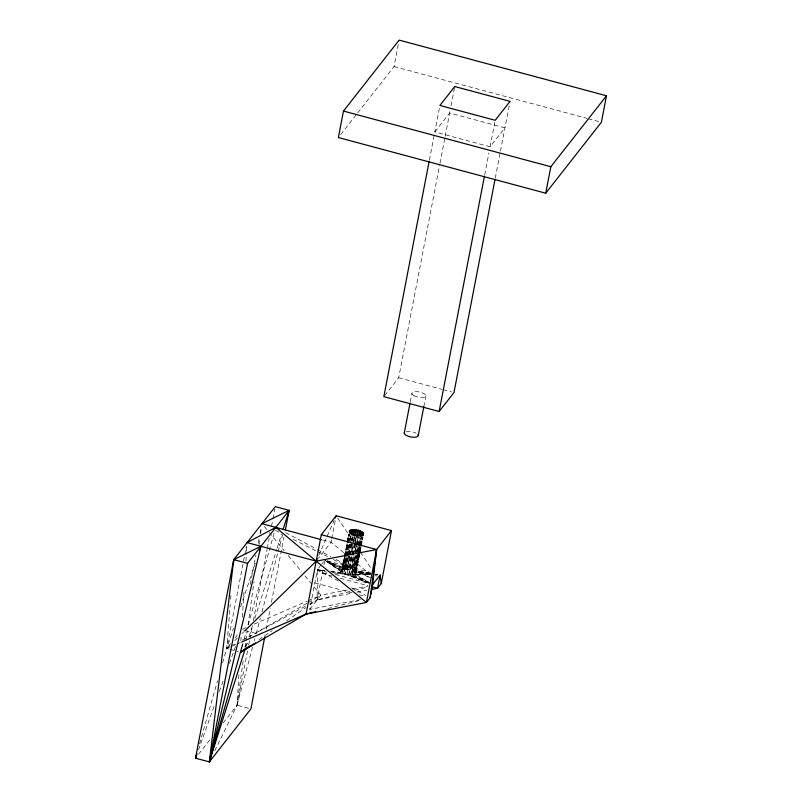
<?xml version="1.0" encoding="UTF-8"?>
<svg xmlns="http://www.w3.org/2000/svg" width="802" height="802" viewBox="0 0 802 802"><rect width="100%" height="100%" fill="white"/><g stroke="black" fill="none" stroke-linecap="round" stroke-linejoin="round"><path stroke-width="0.6" stroke-dasharray="4.01 3.01" d="M321.101 564.929L317.392 569.661L317.161 599.906L310.013 604.788M214.776 750.782L237.071 705.199L238.916 674.201M240.901 640.728L241.121 637.009M242.354 617.139L244.019 591.054M245.923 561.24L246.475 552.538M246.555 551.295L246.956 545.089M222.645 662.803L226.715 648.497L230.234 604.066M230.625 599.134L230.916 595.435M223.217 722.863L237.071 705.199L243.166 660.748M245.031 647.164L247.227 631.104M248.069 624.928L253.993 581.711M259.076 544.668L259.918 538.493M260.6 533.561L261.442 527.385M326.785 561.59L343.687 573.47L369.241 583.214L348.74 575.114L351.376 556.889M352.078 552.027L352.96 545.951M353.662 541.089L354.364 536.227M369.371 583.124L350.594 575.325L353.401 555.976M353.582 554.763L356.038 537.831M369.321 583.224L346.895 574.713L349.582 556.418M349.762 555.195L352.449 536.889M355.547 553.671L358.063 536.819L354.765 553.671M349.652 544.779L345.171 574.152L346.895 574.713L352.319 575.335L355.657 574.202L360.619 547.786M350.394 539.886L351.146 534.984L350.173 539.776M349.02 544.668L345.171 569.37L341.832 570.493L342.544 572.708L345.562 557.069M349.792 539.736L350.564 534.794M331.727 571.736L343.687 573.47L346.253 557.53M346.444 556.307L349.802 535.455M370.454 573.36L345.171 569.37L327.076 561.22L343.687 569.56L345.722 557.27M345.923 556.047L347.958 543.756M348.168 542.523L349.592 533.921M370.424 574.433L355.908 573.53L360.068 547.004M360.278 545.781L361.752 537.19M326.895 561.35L342.554 569.951L344.72 557.711M344.93 556.488L347.316 543.024M347.537 541.801L348.83 534.463M361.512 542.874L362.634 536.749M346.925 543.666L341.832 570.493L324.81 560.197L321.843 563.986M347.847 538.784L348.77 533.901M229.021 649.109L226.715 648.497L244.53 555.997M244.77 554.773L246.404 546.252M250.234 584.538L255.858 555.325M258.204 543.154L259.136 538.282M260.079 533.41L261.252 527.325M248.59 708.286L237.071 705.199L247.688 650.051M248.64 645.149L249.582 640.247M249.813 639.014L252.409 625.54M253.352 620.628L267.046 549.55M267.277 548.327L269.171 538.523M271.527 526.262L272.71 520.137M272.941 518.914L274.835 509.11M266.234 629.249L270.244 608.407M271.427 602.282L283.938 537.33M357.702 112.902L394.043 66.576L398.905 41.303M360.469 599.605L309.742 609.37L317.392 569.661L324.579 570.533M322.955 569.821L317.161 599.906L309.582 604.006M323.888 565.009L324.579 561.4M331.537 539.826L331.066 542.232L318.454 558.322M331.767 538.623L335.477 519.365M347.847 543.946L341.832 571.926L324.81 560.197L341.592 571.174L347.166 542.824M347.156 542.292L348.77 533.871M341.832 571.926L344.609 557.49M344.85 556.287L349.02 534.623M342.554 569.951L344.87 557.911M345.101 556.708L347.647 543.475M347.878 542.272L349.502 533.851M345.792 555.866L348.108 543.836M348.339 542.633L349.963 534.202M343.687 569.56L346.003 557.53M346.233 556.327L350.173 535.866M343.687 573.47L346.695 557.831M347.627 553.019L349.241 544.598M350.033 544.097L345.171 569.37L352.84 536.889M350.273 542.894L351.657 535.676M352.349 536.859L345.171 574.152L331.878 572.006M370.273 573.36L348.75 569.59L327.096 561.089L346.895 569.38L349.451 556.137M349.682 554.934L353.151 536.889M346.895 574.713L350.364 556.668M351.296 551.856L352.68 544.638M352.92 543.435L354.304 536.207M351.296 556.347L348.75 569.59L354.504 545.761M351.527 555.144L353.381 545.52M353.612 544.317L355.005 537.099M348.74 575.114L352.449 555.866M352.68 554.663L355.928 537.811M429.391 160.119L434.343 134.385M434.814 131.929L449.661 113.002L504.949 127.849L490.112 146.776L434.814 131.929L439.456 107.869M370.323 574.132L355.657 572.778L350.604 569.981L353.381 555.545M353.612 554.342L355.236 545.921M355.466 544.718L356.86 537.5M350.594 575.325L354.534 554.874M370.444 573.48L352.329 570.543L355.336 554.904L352.319 575.335L369.291 582.974M355.577 553.701L356.96 546.483M357.191 545.28L358.815 536.859M356.258 554.884L352.319 575.335L356.75 555.986M356.489 553.681L357.882 546.453M358.113 545.25L359.737 536.829M369.351 573.48L353.812 571.235L357.05 554.382M357.281 553.179L360.298 537.541M369.351 582.853L353.802 575.144L357.742 554.683M357.973 553.48L360.99 537.841M359.807 546.723L354.945 571.986L370.524 573.881M360.048 545.52L361.662 537.099M368.509 582.212L354.945 574.753L360.268 547.084M360.509 545.881L362.123 537.45M355.657 572.778L359.136 554.723M359.366 553.52L360.529 547.505M360.76 546.302L362.384 537.881M361 547.054L355.657 574.202L368.429 581.931M361.231 545.851L362.845 536.909L361.532 543.034M384.579 395.707L398.684 377.732L439.747 164.48M439.987 163.257L444.94 137.513M445.18 136.29L450.123 110.596M451.055 105.784L454.754 86.536M410.273 401.882L411.897 393.451M423.837 406.594L425.922 395.767M484.679 174.956L488.929 152.901M490.112 146.776L494.974 121.503M495.275 178.094L500.237 152.36M500.468 151.137L510.052 101.373M359.486 554.623L355.657 574.202L370.323 574.703M359.727 553.4L360.92 547.285M361.161 546.062L362.835 537.49M341.592 571.174L344.299 557.781M344.549 556.568L348.99 534.653M354.945 574.753L360.519 547.916M348.108 542.733L349.933 534.222M353.802 575.144L358.334 554.483M358.594 553.27L359.928 547.195M360.198 545.982L362.053 537.48M353.812 571.235L359.296 546.884M359.577 545.671L361.491 537.15M357.852 551.154L360.9 537.851M352.329 570.543L355.747 555.916M356.89 551.034L360.028 537.621M346.895 569.38L350.063 556.207M350.354 555.014L354.955 535.866M350.604 569.981L354.013 555.746M355.146 551.004L358.554 536.769M354.795 544.568L356.519 537.42M237.071 705.199L252.59 647.114M254.204 641.059L254.856 638.643M256.149 633.801L260.349 618.071M261.963 612.016L277.813 552.718M278.134 551.505L282.665 534.563M244.089 639.234L246.134 632.016M248.179 624.798L274.414 532.197M199.578 743.885L217.563 680.687M245.823 646.893L247.327 642.141M249.211 636.207L252.6 625.52M254.856 618.402L276.7 549.54M277.081 548.357L281.592 534.112M229.021 647.495L226.715 648.497L233.482 628.297M240.64 606.903L255.758 561.761M198.445 750L214.355 705.57M219.377 691.535L223.557 679.845M229.422 663.475L235.698 645.941M318.725 555.485L334.173 520.298M340.7 134.586L356.93 113.884M230.024 646.733L226.715 648.497L230.435 643.765M234.886 638.081L238.595 633.349M245.061 646.442L249.512 640.768M309.742 609.37L320.87 595.174L347.446 590.061M198.585 754.261L210.906 738.562M226.715 648.497L230.304 644.998M234.775 640.628L237.462 638.011M241.933 633.65L243.728 631.896M258.936 639.655L272.209 630.583M286.514 620.828L305.923 607.575M306.915 603.294L255.387 633.279L239.948 641.47M307.988 602.673L320.87 595.174L312.91 585.51M305.241 606.342L255.387 633.279L245.021 630.492M231.126 646.151L235.537 643.816M246.164 627.575L241.562 629.57L243.868 630.182M254.204 624.086L307.086 601.159M308.229 600.658L320.87 595.174M233.613 645.5L235.918 644.507M237.061 644.006L240.51 642.512M349.822 591.575L317.161 599.906L352.188 593.159M354.654 590.342L367.958 586.944M327.807 608.548L360.459 600.207M352.278 589.129L367.978 586.102M357.02 592.227L366.684 590.372M324.559 570.703L317.392 569.661L322.264 573.43L328.419 573.61M334.564 573.781L370.263 574.763M377.642 574.974L375.266 574.743M375.216 574.593L377.662 574.813L375.316 574.463M330.564 571.255L342.544 572.708M375.326 574.352L377.712 574.693M338.264 580.778L317.392 569.661L324.64 570.834M394.043 66.576L586.924 118.345M588.127 118.676L598.984 121.583M398.684 377.732L441.952 389.341M443.155 389.662L451.576 391.927M322.655 539.977L331.066 542.232L345.552 554.152M327.216 560.849L370.484 572.458M317.392 569.661L327.005 572.247M335.416 574.503L369.08 583.535M322.264 573.43L331.878 576.016M340.289 578.272L367.938 585.701M314.845 582.894L352.108 592.899M359.316 594.833L365.321 596.447M230.174 649.419L238.244 651.585M275.337 530.393L279.798 532.628M293.171 539.345L316.589 551.094M317.702 551.656L328.86 557.25M333.321 559.485L370.113 577.951M285.662 532.648L316.439 549.029M317.532 549.621L330.715 556.638M336.218 559.565L370.273 577.701M351.456 587.796L365.742 595.405M346.514 554.944L369.682 574.011M264.339 526.573L268.319 531.405M269.121 532.378L284.249 550.733M288.229 555.565L301.763 571.986M304.95 575.856L312.118 584.548M337.552 517.841L353.512 541.831M354.203 542.874L359.757 551.215M360.449 552.257L370.855 567.906M375.025 574.162L376.409 576.247M406.303 431.586A7.128 2.667 10.9 0 1 416.218 433.22M413.942 395.707A7.128 2.667 10.9 0 0 425.682 396.429A7.128 2.667 10.9 0 0 417.1 391.697A7.128 2.667 10.9 0 0 413.942 395.707"/><path stroke-width="1.2" d="M233.352 564.578L233.743 559.646L275.307 506.653L289.131 510.363L285.352 529.972M241.663 642.011L306.033 614.101L366.424 602.472L370.133 597.741L372.679 584.508L376.619 549.53L391.466 530.603L336.168 515.756L321.321 534.683L306.033 614.101L240.54 652.206L249.733 645.931M370.133 597.741L376.619 549.53L321.321 534.683M350.755 533.561L351.336 529.851C355.456 529.44 361.361 529.811 363.547 533.821L363.306 534.503C359.085 536.799 351.837 535.656 349.241 531.465L351.336 529.851L350.644 533.46M361.963 535.967L362.594 532.277L361.772 535.937M321.452 539.646L261.953 523.676L289.131 510.363L247.567 563.355L209.332 761.9L195.508 758.191L233.743 559.646L260.931 546.312L209.332 761.9L250.896 708.908L264.82 636.598M343.477 111.067L338.384 137.543L545.731 193.202L601.39 122.235L606.492 95.759L399.135 40.1L343.477 111.067L550.834 166.736L606.492 95.759M351.888 534.473L352.82 529.661M353.381 535.686L354.544 529.671L353.121 535.686M355.236 535.896L356.399 529.881L354.955 535.866M429.15 161.342L383.837 396.649L439.135 411.496L453.972 392.569L495.045 179.317M357.09 536.297L358.253 530.272L356.81 536.237M359.045 535.656L359.978 530.834L358.835 535.586M360.529 536.337L361.451 531.525L360.319 536.398M361.902 535.896L362.594 532.277M404.248 433.16L410.043 403.085M372.679 584.508L380.108 575.044L377.552 588.277L371.516 589.44M371.547 586.663L377.552 588.277L381.271 583.545L391.466 530.603M418.273 435.476L423.837 406.594M439.135 411.496L484.448 176.189M545.731 193.202L550.834 166.736M287.507 516.418L289.131 510.363L283.106 529.36M242.725 644.046L209.332 761.9L210.966 758.562M196.871 753.419L195.508 758.191L196.771 754.682M245.442 648.076L209.332 761.9L233.743 559.646L247.567 563.355M259.347 551.064L260.931 546.312M317.221 558.884L316.229 561.159L244.62 631.024M335.176 518.032L336.168 515.756M240.54 652.206L255.447 642.973M275.778 527.385L247.106 542.603L316.229 561.159L366.424 602.472L376.619 549.53L316.229 561.159L275.778 527.385L279.076 529.14M306.033 614.101L315.707 611.635M380.108 575.044L381.271 583.545M418.032 434.734A7.128 2.667 10.9 0 1 411.256 437.03A7.128 2.667 10.9 0 1 404.489 432.499M350.193 530.242L349.792 532.698L350.193 530.242M363.306 533.069L362.855 535.515L363.306 533.069M454.754 86.536L439.917 105.453L495.205 120.3L510.052 101.373L454.754 86.536"/></g></svg>
